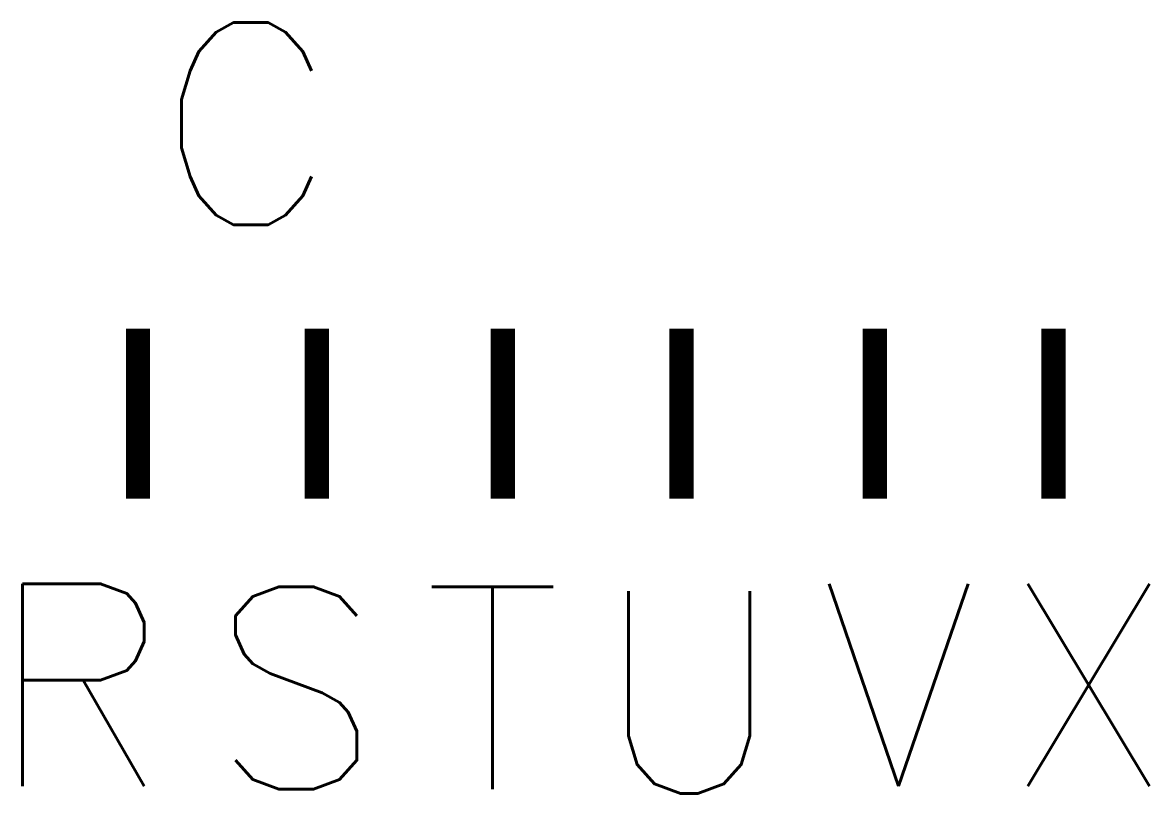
# Model space of a CAD drawing. Extents: x -0.057 to 0.5, y -0.146 to 0.235.
import ezdxf

# ---------------------------------------------------------------- set-up
doc = ezdxf.new("R2010")
doc.units = 0
doc.header["$LTSCALE"] = 250
doc.header["$MEASUREMENT"] = 0
doc.layers.get('0').update_dxf_attribs({"linetype": 'CONTINUOUS'})
doc.styles.add('ROMANS', font='ROMANS', dxfattribs={"height": 2})

msp = doc.modelspace()

# ---------------------------------------------------------------- linework, layer by layer
at = {"const_width": 0.012}
for points in [[(0, 0.084), (0, 0)], [(0.08834, 0.084), (0.08834, 0)], [(0.18027, 0.084), (0.18027, 0)], [(0.26851, 0.084), (0.26851, 0)], [(0.36389, 0.084), (0.36389, 0)], [(0.45214, 0.084), (0.45214, 0)]]:
    msp.add_lwpolyline(points, dxfattribs=at)

# ---------------------------------------------------------------- texts
at = {"style": 'ROMANS', "flags": 1}
msp.add_attdef('C', (0.00857, 0.13533), '', height=0.1, dxfattribs=at)
at = {"style": 'ROMANS'}
for tag, p in [('R', (-0.07416, -0.14212)), ('S', (0.03531, -0.1436)), ('T', (0.14081, -0.1436)), ('V', (0.33713, -0.14213)), ('X', (0.42674, -0.14213)), ('U', (0.22511, -0.14575))]:
    msp.add_attdef(tag, p, '', height=0.1, dxfattribs=at)

doc.saveas('drawing.dxf')
